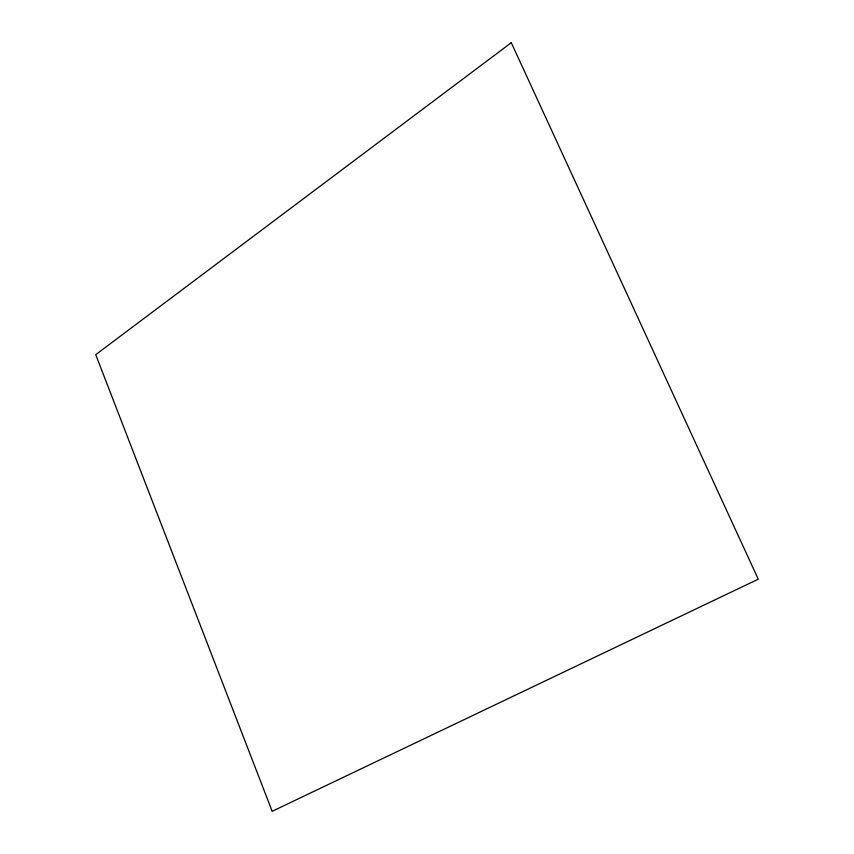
<?xml version="1.0" encoding="UTF-8"?>
<svg xmlns="http://www.w3.org/2000/svg" width="854" height="854" viewBox="0 0 854 854"><rect width="100%" height="100%" fill="white"/><g stroke="black" fill="none" stroke-linecap="round" stroke-linejoin="round"><path stroke-width="1.28" d="M511.279 42.7L95.733 354.666L272.17 811.3L758.267 579.183L511.279 42.7"/></g></svg>
